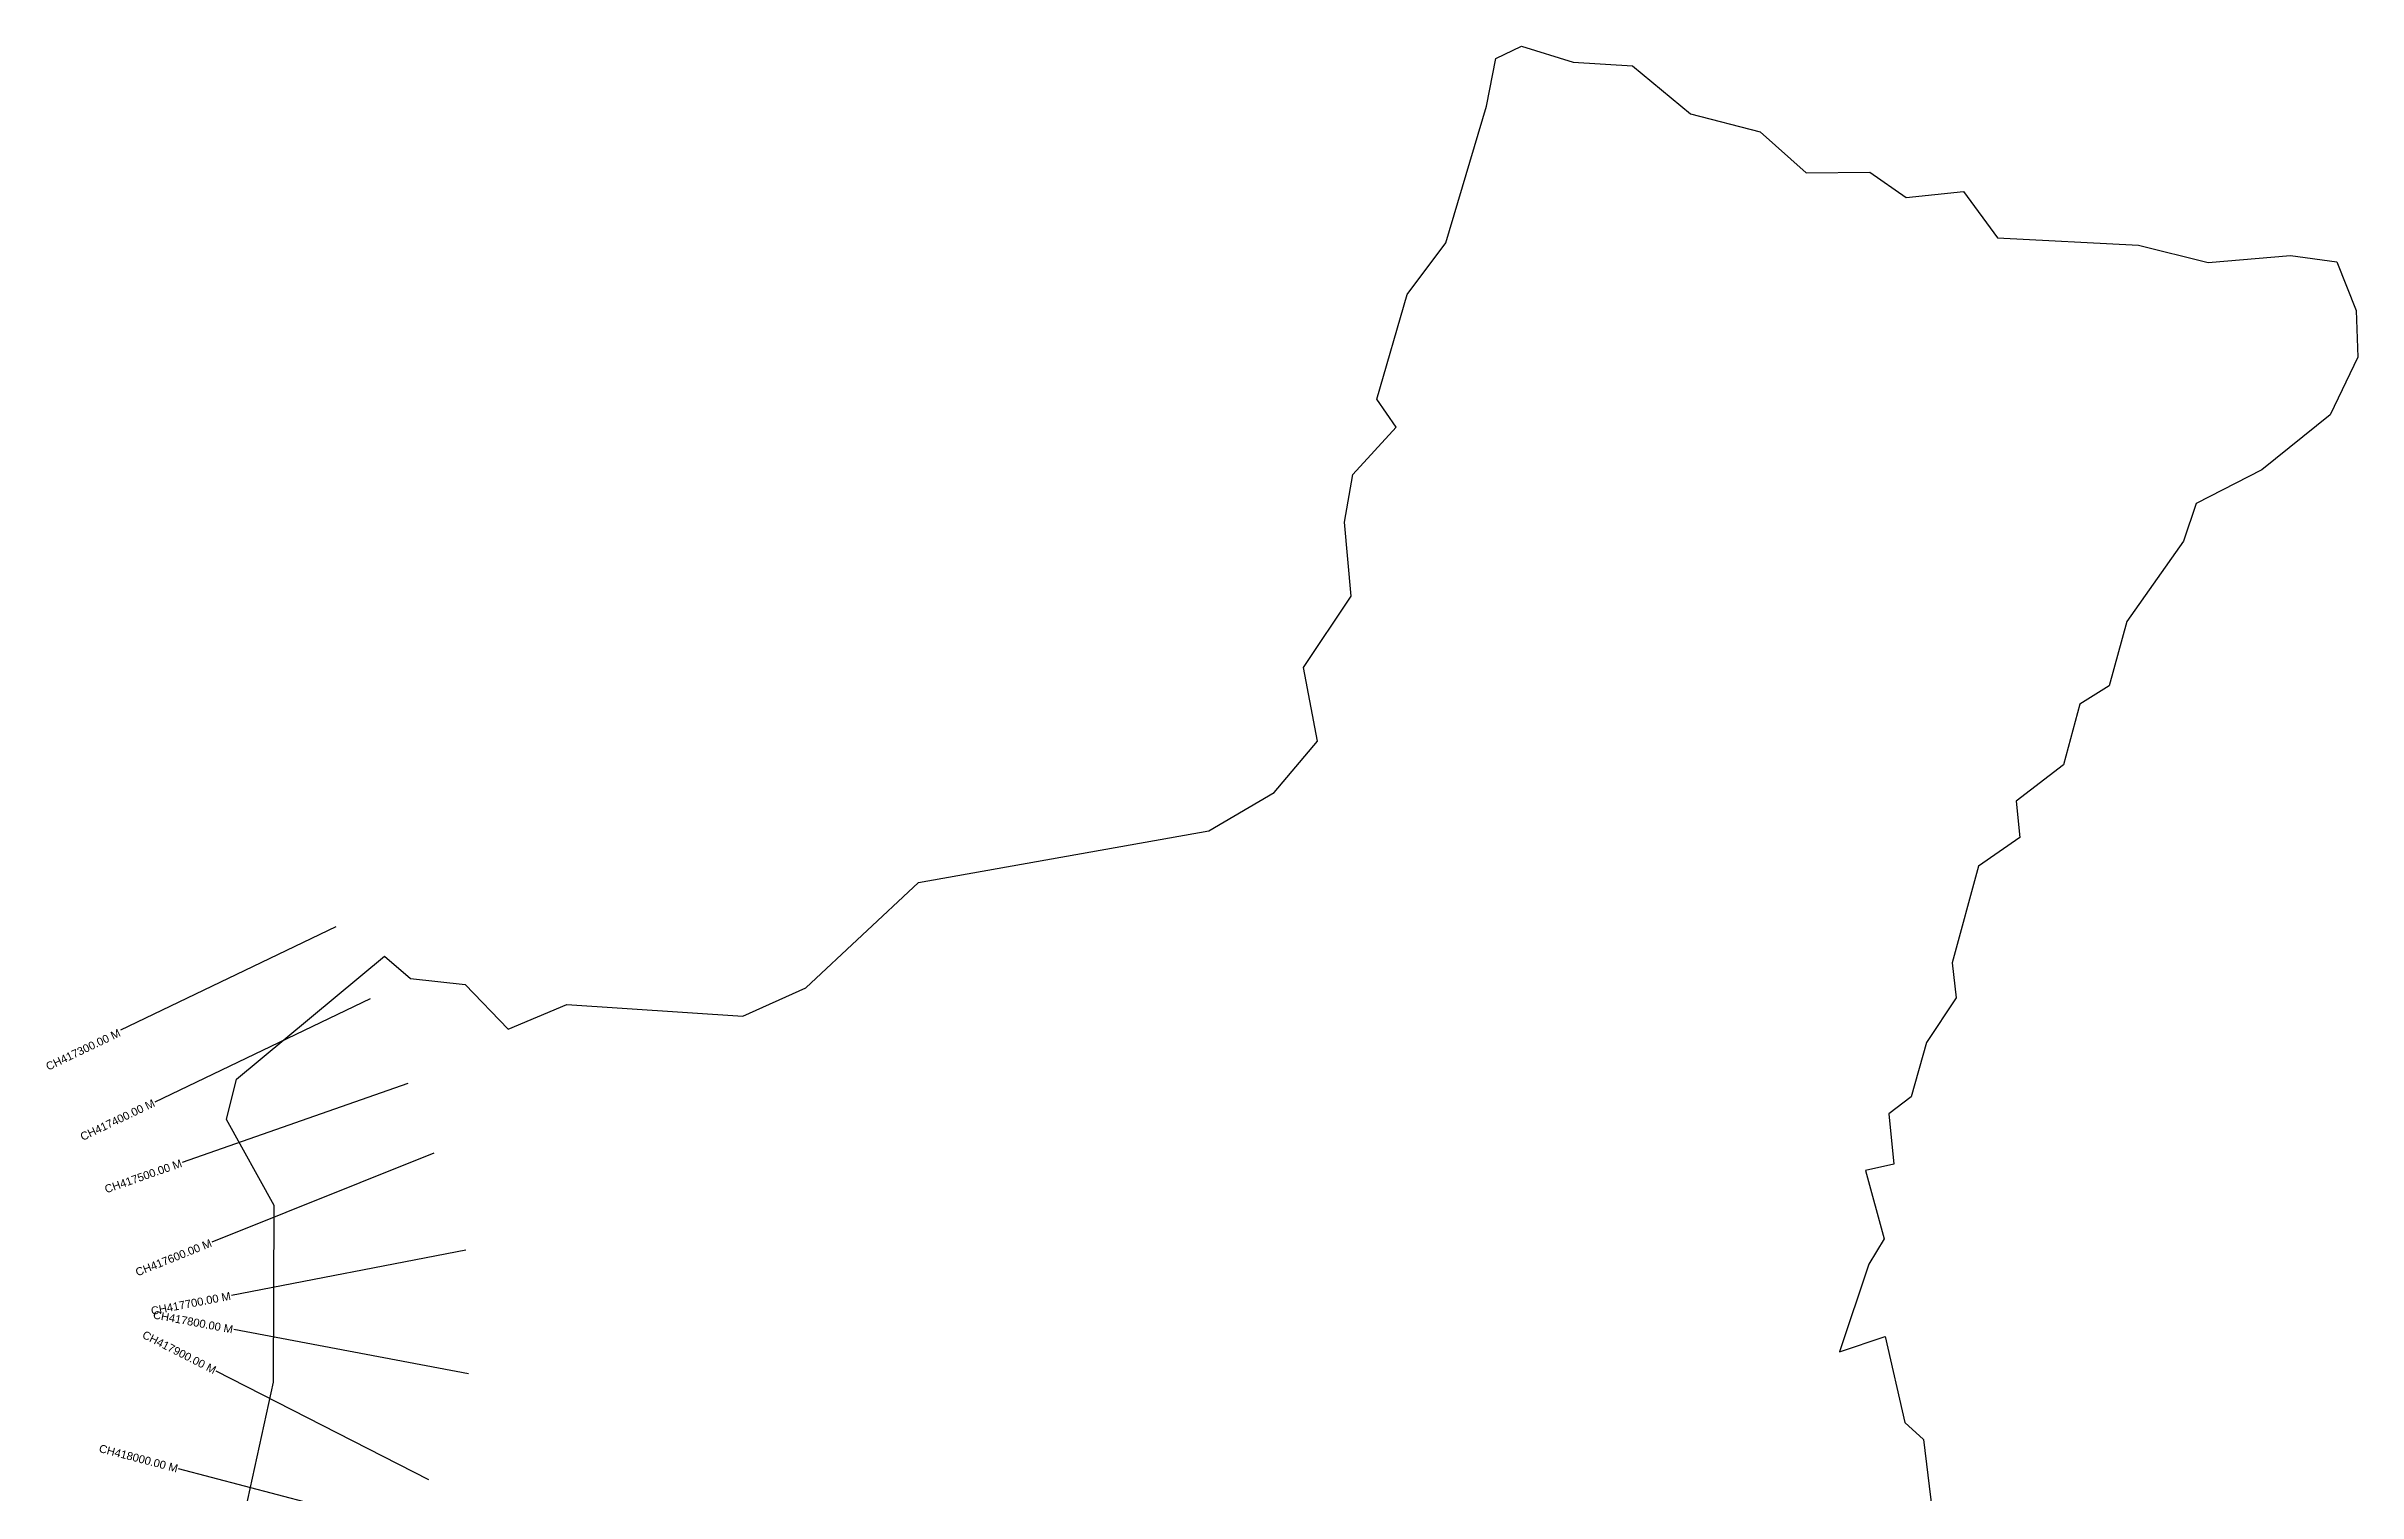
# Model space of a CAD drawing. Header units: metres. Extents: x 306956 to 310758, y 1929713 to 1933687.
# Drawn here: x 307790 to 310692, y 1931872 to 1933687 of the extents above; entities that cross this region are included whole.
import ezdxf
from ezdxf.enums import TextEntityAlignment as Align

# ---------------------------------------------------------------- set-up
doc = ezdxf.new("R2010")
doc.units = ezdxf.units.M
for name, color, linetype in [('CS', 134, 'Continuous'), ('CSMark', 6, 'Continuous'), ('village', 3, 'Continuous')]:
    doc.layers.add(name, color=color, linetype=linetype)
doc.styles.add('DynamicDimensions', font='arial.ttf')

msp = doc.modelspace()

# ---------------------------------------------------------------- linework, layer by layer
at = {"layer": 'CS'}
for p, q in [((308153.5, 1932582.3), (307882.9, 1932452.8)), ((308196.6, 1932492.1), (307926, 1932362.6)), ((308243.6, 1932385.7), (307960.4, 1932286.6)), ((308276.2, 1932298.3), (307997.8, 1932186.7)), ((308316.7, 1932176.7), (308022.2, 1932119.8)), ((308319.8, 1932021.4), (308025.1, 1932077)), ((308270.2, 1931888.6), (308003, 1932025.1)), ((308245.9, 1931826.1), (307955.7, 1931902.3))]:
    msp.add_line(p, q, dxfattribs=at)
at = {"layer": 'village', "color": 3, "true_color": 0x00ff00}
msp.add_polyline3d([(308040, 1931850.5, 0), (308074.9, 1932011.3, 0), (308075.7, 1932232.7, 0), (308015.9, 1932340.6, 0), (308028.6, 1932391.3, 0), (308214.6, 1932545.5, 0), (308246.9, 1932517.5, 0), (308315.5, 1932510, 0), (308369.7, 1932454.1, 0), (308443.3, 1932485.2, 0), (308664.2, 1932470.3, 0), (308743.5, 1932506, 0), (308884.8, 1932638.1, 0), (309249.1, 1932703.1, 0), (309331.2, 1932751.2, 0), (309385.5, 1932815.3, 0), (309368.1, 1932907.7, 0), (309427.8, 1932997.4, 0), (309419.6, 1933090.2, 0), (309430.1, 1933150.1, 0), (309484.5, 1933209.3, 0), (309460.3, 1933244.7, 0), (309498.4, 1933376, 0), (309546.7, 1933441, 0), (309597.7, 1933612.1, 0), (309609.5, 1933672.1, 0), (309641.9, 1933687.5, 0), (309706.6, 1933667.7, 0), (309781.3, 1933663, 0), (309854.1, 1933602.5, 0), (309941.6, 1933580, 0), (309999.3, 1933528.6, 0), (310078.9, 1933529.3, 0), (310124.7, 1933497.7, 0), (310196.5, 1933505.1, 0), (310239.3, 1933447.1, 0), (310416.5, 1933437.9, 0), (310503.7, 1933416.3, 0), (310607.2, 1933424.8, 0), (310665.4, 1933416.9, 0), (310689.8, 1933356, 0), (310691.6, 1933297.5, 0), (310657, 1933225.1, 0), (310571.3, 1933156.1, 0), (310488.9, 1933113.5, 0), (310472.9, 1933066.6, 0), (310401.9, 1932965.8, 0), (310379.5, 1932885, 0), (310342.6, 1932862.1, 0), (310322.1, 1932785.8, 0), (310262.9, 1932740, 0), (310267.3, 1932694.5, 0), (310215.5, 1932658.6, 0), (310182.3, 1932537.4, 0), (310187.3, 1932493.4, 0), (310150.2, 1932437.5, 0), (310130.8, 1932369, 0), (310103, 1932347.9, 0), (310109.2, 1932284.6, 0), (310073.7, 1932276.9, 0), (310097.2, 1932191, 0), (310077.8, 1932159.2, 0), (310041, 1932049, 0), (310098.5, 1932068.6, 0), (310122.9, 1931960.5, 0), (310146.5, 1931939.2, 0), (310162.9, 1931804.7, 0)], dxfattribs=at)

# ---------------------------------------------------------------- texts
at = {"layer": 'CSMark', "style": 'DynamicDimensions'}
for s, rotation, p in [('CH417300.00 M', 25.5735, (307881.9, 1932450.3)), ('CH417400.00 M', 25.5735, (307925.1, 1932362.2)), ('CH417500.00 M', 19.2757, (307959.5, 1932286.3)), ('CH417600.00 M', 21.8442, (307996.8, 1932186.3)), ('CH417700.00 M', 10.9402, (308021.2, 1932119.6)), ('CH417800.00 M', 349.3055, (308024.1, 1932077.2)), ('CH417900.00 M', 332.947, (308002.1, 1932025.5)), ('CH418000.00 M', 345.2782, (307954.8, 1931902.6))]:
    msp.add_text(s, height=10, rotation=rotation, dxfattribs=at).set_placement(p, align=Align.MIDDLE_RIGHT)

doc.saveas('drawing.dxf')
